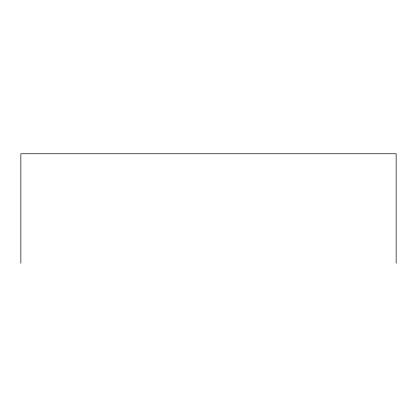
<?xml version="1.0" encoding="UTF-8"?>
<svg xmlns="http://www.w3.org/2000/svg" width="417" height="417" viewBox="0 0 417 417"><rect width="100%" height="100%" fill="white"/><g stroke="black" fill="none" stroke-linecap="round" stroke-linejoin="round"><path stroke-width="0.63" d="M396.15 263.236L396.15 153.764L20.85 153.764L20.85 263.236"/></g></svg>
